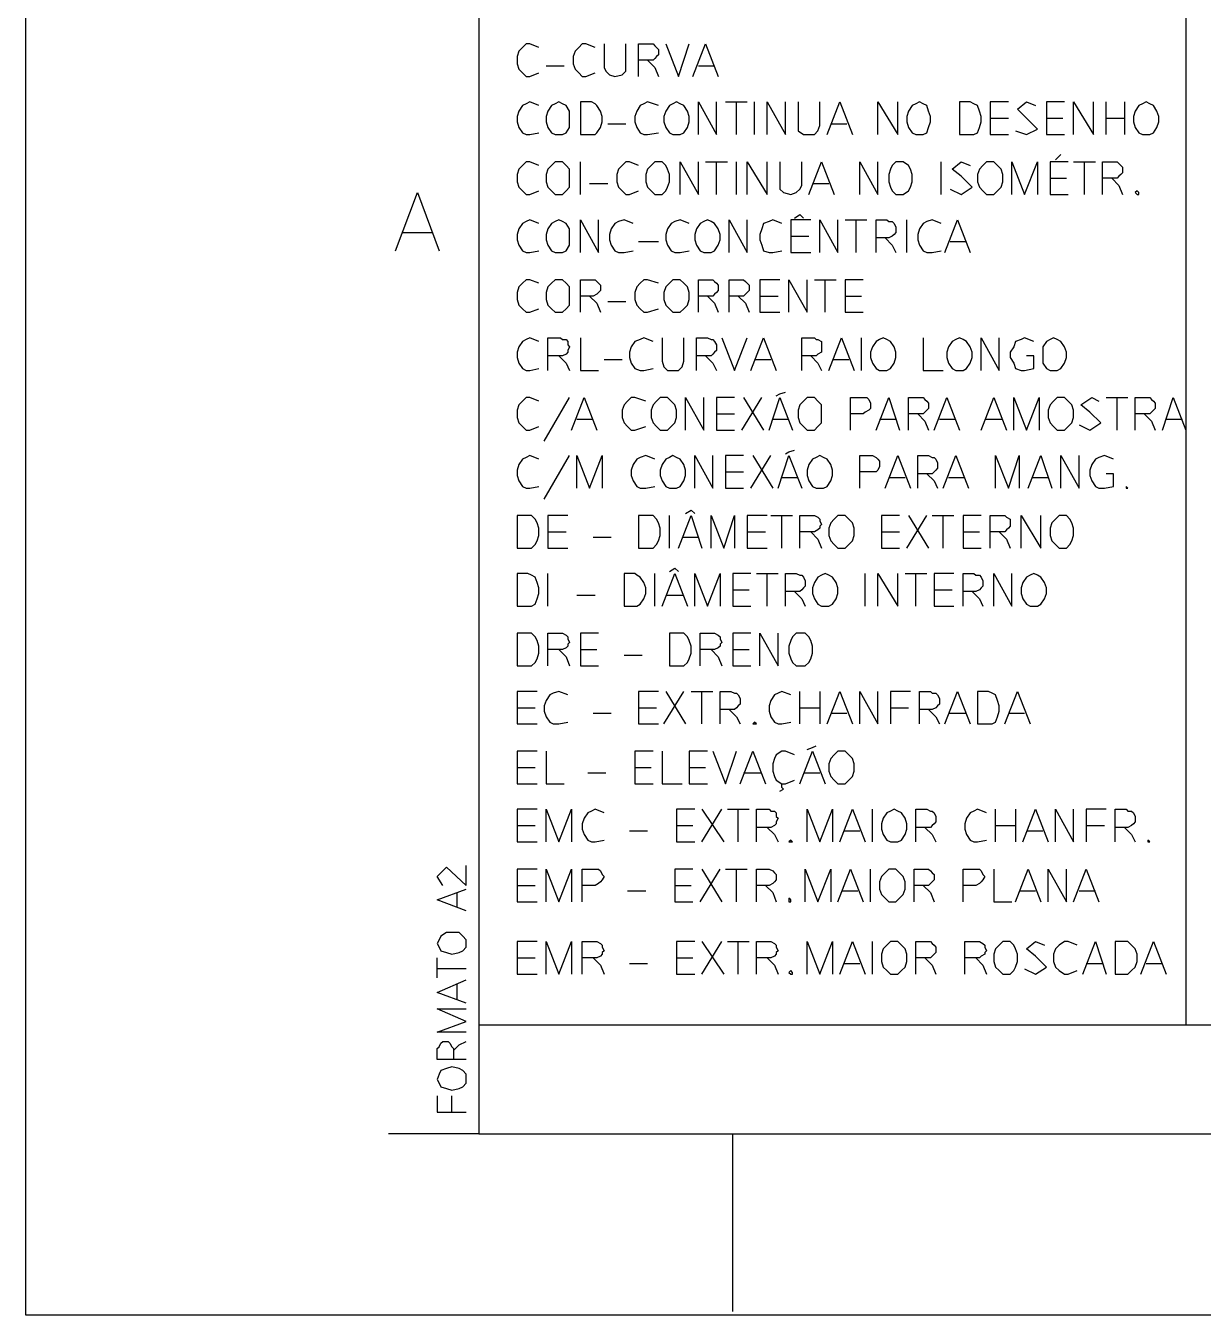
# Model space of a CAD drawing. Extents: x 0 to 597, y 0 to 422.
# Drawn here: x 0 to 65, y 0 to 71.1 of the extents above; entities that cross this region are included whole.
import ezdxf

# ---------------------------------------------------------------- set-up
doc = ezdxf.new("R2010")
doc.units = 0
doc.header["$MEASUREMENT"] = 0
doc.layers.add('GT_1', color=7, linetype='Continuous')

msp = doc.modelspace()

# ---------------------------------------------------------------- linework, layer by layer
at = {"linetype": 'Continuous'}
msp.add_lwpolyline([(0, 421.74), (597.11, 421.74), (597.11, 0), (0, 0)], close=True, dxfattribs=at)
at = {"layer": 'GT_1', "flags": 128}
for points in [[(25, 409.8), (25, 10)], [(25, 10), (583.8, 10), (583.8, 409.8)], [(64, 101), (64, 16)], [(28.3, 69.9), (27.8, 70.1), (27.6, 70.1), (27.4, 69.9), (27.2, 69.7), (27.1, 69.4), (27.1, 69), (27.2, 68.7), (27.4, 68.5), (27.6, 68.3), (27.8, 68.3), (28.3, 68.5)], [(31.4, 69.9), (30.9, 70.1), (30.7, 70.1), (30.5, 69.9), (30.3, 69.7), (30.2, 69.4), (30.2, 69), (30.3, 68.7), (30.5, 68.5), (30.7, 68.3), (30.9, 68.3), (31.4, 68.5)], [(31.9, 70.1), (31.9, 68.8), (32, 68.6), (32.2, 68.4), (32.5, 68.3), (32.9, 68.4), (33.1, 68.6), (33.1, 68.8), (33.1, 70.1)], [(33.8, 68.3), (33.8, 70.1), (34.4, 70.1), (34.5, 70.1), (34.6, 70.1), (34.7, 70), (34.8, 69.9), (34.9, 69.8), (34.9, 69.6), (34.9, 69.5), (34.8, 69.4), (34.7, 69.3), (34.6, 69.2), (34.4, 69.2), (33.8, 69.2)], [(35.3, 70.1), (36, 68.3), (36.6, 70.1)], [(36.8, 68.3), (37.5, 70.1), (38.2, 68.3)], [(34.3, 69.2), (34.7, 68.8), (34.9, 68.3)], [(28.7, 68.9), (29.7, 68.9)], [(37.1, 68.9), (38, 68.9)], [(28.3, 66.7), (27.8, 66.9), (27.6, 66.8), (27.4, 66.7), (27.2, 66.4), (27.1, 66.1), (27.1, 65.8), (27.2, 65.5), (27.4, 65.2), (27.6, 65.1), (27.8, 65.1), (28.3, 65.2)], [(29.5, 65.1), (29.6, 65.1), (29.8, 65.2), (30, 65.5), (30, 65.8), (30, 66.1), (30, 66.4), (29.8, 66.7), (29.6, 66.8), (29.4, 66.9), (29.2, 66.8), (29, 66.7), (28.8, 66.4), (28.7, 66.1), (28.7, 65.8), (28.8, 65.5), (29, 65.2), (29.2, 65.1), (29.4, 65.1), (29.5, 65.1)], [(31.3, 65.1), (31.4, 65.1), (31.5, 65.2), (31.7, 65.5), (31.8, 65.8), (31.8, 66.1), (31.7, 66.4), (31.5, 66.7), (31.4, 66.8), (31.2, 66.9), (30.6, 66.9), (30.6, 65.1), (31.2, 65.1), (31.3, 65.1)], [(34.9, 66.7), (34.3, 66.9), (34.1, 66.8), (33.9, 66.7), (33.7, 66.4), (33.6, 66.1), (33.6, 65.8), (33.7, 65.5), (33.9, 65.2), (34.1, 65.1), (34.3, 65.1), (34.9, 65.2)], [(36, 65.1), (36.1, 65.1), (36.3, 65.2), (36.5, 65.5), (36.6, 65.8), (36.6, 66.1), (36.5, 66.4), (36.3, 66.7), (36.1, 66.8), (35.9, 66.9), (35.7, 66.8), (35.5, 66.7), (35.3, 66.4), (35.2, 66.1), (35.2, 65.8), (35.3, 65.5), (35.5, 65.2), (35.7, 65.1), (35.9, 65.1), (36, 65.1)], [(37.1, 65.1), (37.1, 66.9), (38.1, 65.1), (38.1, 66.9)], [(38.6, 66.9), (39.8, 66.9)], [(39.2, 65.1), (39.2, 66.9)], [(40.2, 65.1), (40.2, 66.9)], [(40.9, 65.1), (40.9, 66.9), (41.9, 65.1), (41.9, 66.9)], [(42.6, 66.9), (42.6, 65.6), (42.6, 65.3), (42.9, 65.1), (43.2, 65.1), (43.5, 65.1), (43.7, 65.3), (43.8, 65.6), (43.8, 66.9)], [(44.2, 65.1), (44.9, 66.9), (45.6, 65.1)], [(47, 65.1), (47, 66.9), (48.1, 65.1), (48.1, 66.9)], [(49.4, 65.1), (49.5, 65.1), (49.7, 65.2), (49.8, 65.5), (49.9, 65.8), (49.9, 66.1), (49.8, 66.4), (49.7, 66.7), (49.5, 66.8), (49.3, 66.9), (49.1, 66.8), (48.9, 66.7), (48.7, 66.4), (48.6, 66.1), (48.6, 65.8), (48.7, 65.5), (48.9, 65.2), (49.1, 65.1), (49.3, 65.1), (49.4, 65.1)], [(52.2, 65.1), (52.3, 65.1), (52.5, 65.2), (52.6, 65.5), (52.7, 65.8), (52.7, 66.1), (52.6, 66.4), (52.5, 66.7), (52.3, 66.8), (52.1, 66.9), (51.5, 66.9), (51.5, 65.1), (52.1, 65.1), (52.2, 65.1)], [(54.2, 66.9), (53.2, 66.9), (53.2, 65.1), (54.2, 65.1)], [(54.6, 65.3), (55.2, 65.1), (55.8, 65.4), (55.2, 66), (54.7, 66.5), (55.2, 66.9), (55.7, 66.7)], [(57.3, 66.9), (56.3, 66.9), (56.3, 65.1), (57.3, 65.1)], [(57.8, 65.1), (57.8, 66.9), (58.9, 65.1), (58.9, 66.9)], [(59.6, 65.1), (59.6, 66.9)], [(60.6, 66.9), (60.6, 65.1)], [(61.9, 65.1), (62, 65.1), (62.2, 65.2), (62.4, 65.5), (62.5, 65.8), (62.5, 66.1), (62.4, 66.4), (62.2, 66.7), (62, 66.8), (61.8, 66.9), (61.6, 66.8), (61.4, 66.7), (61.2, 66.4), (61.1, 66.1), (61.1, 65.8), (61.2, 65.5), (61.4, 65.2), (61.6, 65.1), (61.8, 65.1), (61.9, 65.1)], [(32.1, 65.7), (33.1, 65.7)], [(44.4, 65.7), (45.3, 65.7)], [(53.2, 66), (54.2, 66)], [(56.3, 66), (57.2, 66)], [(59.6, 66), (60.6, 66)], [(56.8, 63.7), (57.1, 64)], [(28.3, 63.4), (27.8, 63.6), (27.6, 63.6), (27.4, 63.4), (27.2, 63.2), (27.1, 62.9), (27.1, 62.5), (27.2, 62.2), (27.4, 62), (27.6, 61.8), (27.8, 61.8), (28.3, 62)], [(29.5, 61.8), (29.6, 61.8), (29.8, 62), (30, 62.2), (30, 62.5), (30, 62.9), (30, 63.2), (29.8, 63.4), (29.6, 63.6), (29.4, 63.6), (29.2, 63.6), (29, 63.4), (28.8, 63.2), (28.7, 62.9), (28.7, 62.5), (28.8, 62.2), (29, 62), (29.2, 61.8), (29.4, 61.8), (29.5, 61.8)], [(30.6, 61.8), (30.6, 63.6)], [(33.8, 63.4), (33.3, 63.6), (33.1, 63.6), (32.9, 63.4), (32.7, 63.2), (32.6, 62.9), (32.6, 62.5), (32.7, 62.2), (32.9, 62), (33.1, 61.8), (33.3, 61.8), (33.8, 62)], [(35, 61.8), (35.1, 61.8), (35.3, 62), (35.4, 62.2), (35.5, 62.5), (35.5, 62.9), (35.4, 63.2), (35.3, 63.4), (35.1, 63.6), (34.9, 63.6), (34.7, 63.6), (34.5, 63.4), (34.3, 63.2), (34.2, 62.9), (34.2, 62.5), (34.3, 62.2), (34.5, 62), (34.7, 61.8), (34.9, 61.8), (35, 61.8)], [(36.1, 61.8), (36.1, 63.6), (37.1, 61.8), (37.1, 63.6)], [(37.5, 63.6), (38.7, 63.6)], [(38.1, 61.8), (38.1, 63.6)], [(39.2, 61.8), (39.2, 63.6)], [(39.8, 61.8), (39.8, 63.6), (40.9, 61.8), (40.9, 63.6)], [(41.6, 63.6), (41.6, 62.3), (41.6, 62.1), (41.8, 61.9), (42.2, 61.8), (42.5, 61.9), (42.7, 62.1), (42.8, 62.3), (42.8, 63.6)], [(43.2, 61.8), (43.9, 63.6), (44.6, 61.8)], [(46, 61.8), (46, 63.6), (47, 61.8), (47, 63.6)], [(48.3, 61.8), (48.4, 61.8), (48.7, 62), (48.8, 62.2), (48.9, 62.5), (48.9, 62.9), (48.8, 63.2), (48.7, 63.4), (48.4, 63.6), (48.2, 63.6), (48, 63.6), (47.8, 63.4), (47.7, 63.2), (47.6, 62.9), (47.6, 62.5), (47.7, 62.2), (47.8, 62), (48, 61.8), (48.2, 61.8), (48.3, 61.8)], [(50.5, 61.8), (50.5, 63.6)], [(51, 62.1), (51.6, 61.8), (52.2, 62.2), (51.6, 62.8), (51.1, 63.2), (51.6, 63.6), (52.1, 63.4)], [(53.3, 61.8), (53.4, 61.8), (53.6, 62), (53.8, 62.2), (53.9, 62.5), (53.9, 62.9), (53.8, 63.2), (53.6, 63.4), (53.4, 63.6), (53.2, 63.6), (53, 63.6), (52.8, 63.4), (52.6, 63.2), (52.5, 62.9), (52.5, 62.5), (52.6, 62.2), (52.8, 62), (53, 61.8), (53.2, 61.8), (53.3, 61.8)], [(54.4, 61.8), (54.4, 63.6), (55.1, 61.8), (55.8, 63.6), (55.8, 61.8)], [(57.5, 63.6), (56.5, 63.6), (56.5, 61.8), (57.5, 61.8)], [(57.8, 63.6), (59, 63.6)], [(58.4, 61.8), (58.4, 63.6)], [(59.4, 61.8), (59.4, 63.6), (60, 63.6), (60.2, 63.6), (60.3, 63.5), (60.4, 63.4), (60.5, 63.3), (60.5, 63.1), (60.5, 63), (60.4, 62.9), (60.3, 62.8), (60.2, 62.7), (60, 62.7), (59.4, 62.7)], [(56.5, 62.7), (57.4, 62.7)], [(59.9, 62.7), (60.3, 62.3), (60.5, 61.8)], [(20.4, 58.7), (21.6, 61.9), (22.8, 58.7)], [(31.1, 62.4), (32.1, 62.4)], [(43.4, 62.4), (44.3, 62.4)], [(61.4, 61.8), (61.4, 61.9), (61.3, 62), (61.2, 61.9), (61.3, 61.8), (61.4, 61.8)], [(42.4, 60.5), (42.7, 60.7), (42.9, 60.5)], [(28.3, 60.2), (27.8, 60.4), (27.6, 60.3), (27.4, 60.2), (27.2, 59.9), (27.1, 59.6), (27.1, 59.3), (27.2, 59), (27.4, 58.7), (27.6, 58.6), (27.8, 58.6), (28.3, 58.7)], [(29.5, 58.6), (29.6, 58.6), (29.8, 58.7), (30, 59), (30, 59.3), (30, 59.6), (30, 59.9), (29.8, 60.2), (29.6, 60.3), (29.4, 60.4), (29.2, 60.3), (29, 60.2), (28.8, 59.9), (28.7, 59.6), (28.7, 59.3), (28.8, 59), (29, 58.7), (29.2, 58.6), (29.4, 58.6), (29.5, 58.6)], [(30.6, 58.6), (30.6, 60.4), (31.6, 58.6), (31.6, 60.4)], [(33.5, 60.2), (33, 60.4), (32.7, 60.3), (32.5, 60.2), (32.3, 59.9), (32.2, 59.6), (32.2, 59.3), (32.3, 59), (32.5, 58.7), (32.7, 58.6), (33, 58.6), (33.5, 58.7)], [(36.6, 60.2), (36.1, 60.4), (35.8, 60.3), (35.6, 60.2), (35.4, 59.9), (35.3, 59.6), (35.3, 59.3), (35.4, 59), (35.6, 58.7), (35.8, 58.6), (36.1, 58.6), (36.6, 58.7)], [(37.7, 58.6), (37.8, 58.6), (38, 58.7), (38.2, 59), (38.3, 59.3), (38.3, 59.6), (38.2, 59.9), (38, 60.2), (37.8, 60.3), (37.6, 60.4), (37.4, 60.3), (37.2, 60.2), (37, 59.9), (36.9, 59.6), (36.9, 59.3), (37, 59), (37.2, 58.7), (37.4, 58.6), (37.6, 58.6), (37.7, 58.6)], [(38.8, 58.6), (38.8, 60.4), (39.8, 58.6), (39.8, 60.4)], [(41.7, 60.2), (41.2, 60.4), (41, 60.3), (40.7, 60.2), (40.6, 59.9), (40.5, 59.6), (40.5, 59.3), (40.6, 59), (40.7, 58.7), (41, 58.6), (41.2, 58.6), (41.7, 58.7)], [(43.3, 60.4), (42.2, 60.4), (42.2, 58.6), (43.3, 58.6)], [(43.8, 58.6), (43.8, 60.4), (44.8, 58.6), (44.8, 60.4)], [(45.2, 60.4), (46.4, 60.4)], [(45.8, 58.6), (45.8, 60.4)], [(46.9, 58.6), (46.9, 60.4), (47.5, 60.4), (47.6, 60.3), (47.8, 60.3), (47.9, 60.2), (48, 60), (48, 59.9), (48, 59.7), (47.9, 59.6), (47.8, 59.5), (47.6, 59.4), (47.5, 59.4), (46.9, 59.4)], [(48.6, 58.6), (48.6, 60.4)], [(50.5, 60.2), (50, 60.4), (49.7, 60.3), (49.5, 60.2), (49.3, 59.9), (49.2, 59.6), (49.2, 59.3), (49.3, 59), (49.5, 58.7), (49.7, 58.6), (50, 58.6), (50.5, 58.7)], [(50.7, 58.6), (51.4, 60.4), (52.1, 58.6)], [(20.8, 59.7), (22.4, 59.7)], [(33.8, 59.2), (34.9, 59.2)], [(42.2, 59.5), (43.2, 59.5)], [(47.4, 59.4), (47.8, 59), (48, 58.6)], [(51, 59.2), (51.9, 59.2)], [(28.3, 56.9), (27.8, 57.1), (27.6, 57.1), (27.4, 56.9), (27.2, 56.7), (27.1, 56.4), (27.1, 56), (27.2, 55.7), (27.4, 55.5), (27.6, 55.3), (27.8, 55.3), (28.3, 55.5)], [(29.5, 55.3), (29.6, 55.3), (29.8, 55.5), (30, 55.7), (30, 56), (30, 56.4), (30, 56.7), (29.8, 56.9), (29.6, 57.1), (29.4, 57.1), (29.2, 57.1), (29, 56.9), (28.8, 56.7), (28.7, 56.4), (28.7, 56), (28.8, 55.7), (29, 55.5), (29.2, 55.3), (29.4, 55.3), (29.5, 55.3)], [(30.6, 55.3), (30.6, 57.1), (31.2, 57.1), (31.4, 57.1), (31.5, 57), (31.6, 56.9), (31.7, 56.8), (31.7, 56.6), (31.7, 56.5), (31.6, 56.4), (31.5, 56.3), (31.3, 56.2), (31.2, 56.2), (30.6, 56.2)], [(34.9, 56.9), (34.3, 57.1), (34.1, 57.1), (33.9, 56.9), (33.7, 56.7), (33.6, 56.4), (33.6, 56), (33.7, 55.7), (33.9, 55.5), (34.1, 55.3), (34.3, 55.3), (34.9, 55.5)], [(36, 55.3), (36.1, 55.3), (36.3, 55.5), (36.5, 55.7), (36.6, 56), (36.6, 56.4), (36.5, 56.7), (36.3, 56.9), (36.1, 57.1), (35.9, 57.1), (35.7, 57.1), (35.5, 56.9), (35.3, 56.7), (35.2, 56.4), (35.2, 56), (35.3, 55.7), (35.5, 55.5), (35.7, 55.3), (35.9, 55.3), (36, 55.3)], [(37.1, 55.3), (37.1, 57.1), (37.7, 57.1), (37.9, 57.1), (38, 57), (38.1, 56.9), (38.2, 56.8), (38.2, 56.6), (38.2, 56.5), (38.1, 56.4), (38, 56.3), (37.9, 56.2), (37.7, 56.2), (37.1, 56.2)], [(38.8, 55.3), (38.8, 57.1), (39.4, 57.1), (39.6, 57.1), (39.7, 57), (39.8, 56.9), (39.9, 56.8), (39.9, 56.6), (39.9, 56.5), (39.8, 56.4), (39.7, 56.3), (39.6, 56.2), (39.4, 56.2), (38.8, 56.2)], [(41.6, 57.1), (40.5, 57.1), (40.5, 55.3), (41.6, 55.3)], [(42.1, 55.3), (42.1, 57.1), (43.1, 55.3), (43.1, 57.1)], [(43.5, 57.1), (44.7, 57.1)], [(44.1, 55.3), (44.1, 57.1)], [(46.2, 57.1), (45.2, 57.1), (45.2, 55.3), (46.2, 55.3)], [(31.1, 56.2), (31.5, 55.8), (31.7, 55.3)], [(37.6, 56.2), (38, 55.8), (38.2, 55.3)], [(39.3, 56.2), (39.7, 55.8), (39.9, 55.3)], [(40.5, 56.2), (41.5, 56.2)], [(45.2, 56.2), (46.1, 56.2)], [(32.1, 55.9), (33.1, 55.9)], [(28.3, 53.7), (27.8, 53.9), (27.6, 53.8), (27.4, 53.7), (27.2, 53.4), (27.1, 53.1), (27.1, 52.8), (27.2, 52.5), (27.4, 52.2), (27.6, 52.1), (27.8, 52.1), (28.3, 52.2)], [(28.8, 52.1), (28.8, 53.9), (29.5, 53.9), (29.6, 53.8), (29.8, 53.8), (29.9, 53.7), (29.9, 53.5), (30, 53.4), (29.9, 53.2), (29.9, 53.1), (29.8, 53), (29.6, 52.9), (29.5, 52.9), (28.8, 52.9)], [(30.6, 53.9), (30.6, 52.1), (31.6, 52.1)], [(34.6, 53.7), (34.1, 53.9), (33.9, 53.8), (33.6, 53.7), (33.4, 53.4), (33.3, 53.1), (33.3, 52.8), (33.4, 52.5), (33.6, 52.2), (33.9, 52.1), (34.1, 52.1), (34.6, 52.2)], [(35.1, 53.9), (35.1, 52.6), (35.2, 52.3), (35.4, 52.1), (35.7, 52.1), (36, 52.1), (36.2, 52.3), (36.3, 52.6), (36.3, 53.9)], [(37, 52.1), (37, 53.9), (37.6, 53.9), (37.8, 53.8), (37.9, 53.8), (38, 53.7), (38.1, 53.5), (38.1, 53.4), (38.1, 53.2), (38, 53.1), (37.9, 53), (37.8, 52.9), (37.6, 52.9), (37, 52.9)], [(38.4, 53.9), (39.1, 52.1), (39.8, 53.9)], [(40, 52.1), (40.7, 53.9), (41.4, 52.1)], [(42.8, 52.1), (42.8, 53.9), (43.5, 53.9), (43.6, 53.8), (43.7, 53.8), (43.9, 53.7), (43.9, 53.5), (43.9, 53.4), (43.9, 53.2), (43.9, 53.1), (43.7, 53), (43.6, 52.9), (43.5, 52.9), (42.8, 52.9)], [(44.3, 52.1), (45, 53.9), (45.7, 52.1)], [(46.1, 52.1), (46.1, 53.9)], [(47.4, 52.1), (47.5, 52.1), (47.7, 52.2), (47.9, 52.5), (48, 52.8), (48, 53.1), (47.9, 53.4), (47.7, 53.7), (47.5, 53.8), (47.3, 53.9), (47.1, 53.8), (46.9, 53.7), (46.7, 53.4), (46.6, 53.1), (46.6, 52.8), (46.7, 52.5), (46.9, 52.2), (47.1, 52.1), (47.3, 52.1), (47.4, 52.1)], [(49.5, 53.9), (49.5, 52.1), (50.6, 52.1)], [(51.6, 52.1), (51.7, 52.1), (51.9, 52.2), (52.1, 52.5), (52.2, 52.8), (52.2, 53.1), (52.1, 53.4), (51.9, 53.7), (51.7, 53.8), (51.5, 53.9), (51.3, 53.8), (51.1, 53.7), (50.9, 53.4), (50.8, 53.1), (50.8, 52.8), (50.9, 52.5), (51.1, 52.2), (51.3, 52.1), (51.5, 52.1), (51.6, 52.1)], [(52.7, 52.1), (52.7, 53.9), (53.7, 52.1), (53.7, 53.9)], [(55.6, 53.7), (55.1, 53.9), (54.9, 53.8), (54.6, 53.7), (54.5, 53.4), (54.3, 53.1), (54.3, 52.8), (54.5, 52.5), (54.6, 52.2), (54.9, 52.1), (55.1, 52.1), (55.6, 52.2), (55.6, 52.9), (55.2, 52.9)], [(56.8, 52.1), (56.9, 52.1), (57.1, 52.2), (57.3, 52.5), (57.4, 52.8), (57.4, 53.1), (57.3, 53.4), (57.1, 53.7), (56.9, 53.8), (56.7, 53.9), (56.5, 53.8), (56.3, 53.7), (56.1, 53.4), (56.1, 53.1), (56.1, 52.8), (56.1, 52.5), (56.3, 52.2), (56.5, 52.1), (56.7, 52.1), (56.8, 52.1)], [(29.4, 52.9), (29.8, 52.5), (30, 52.1)], [(31.9, 52.7), (32.9, 52.7)], [(37.5, 52.9), (37.9, 52.5), (38.1, 52.1)], [(40.2, 52.7), (41.1, 52.7)], [(43.3, 52.9), (43.7, 52.5), (43.9, 52.1)], [(44.5, 52.7), (45.4, 52.7)], [(28.3, 50.4), (27.8, 50.6), (27.6, 50.6), (27.4, 50.4), (27.2, 50.2), (27.1, 49.9), (27.1, 49.5), (27.2, 49.2), (27.4, 49), (27.6, 48.8), (27.8, 48.8), (28.3, 49)], [(28.6, 48.2), (30, 50.6)], [(30.1, 48.8), (30.8, 50.6), (31.5, 48.8)], [(34.2, 50.4), (33.6, 50.6), (33.4, 50.6), (33.2, 50.4), (33, 50.2), (32.9, 49.9), (32.9, 49.5), (33, 49.2), (33.2, 49), (33.4, 48.8), (33.6, 48.8), (34.2, 49)], [(35.3, 48.8), (35.4, 48.8), (35.6, 49), (35.8, 49.2), (35.9, 49.5), (35.9, 49.9), (35.8, 50.2), (35.6, 50.4), (35.4, 50.6), (35.2, 50.6), (35, 50.6), (34.8, 50.4), (34.6, 50.2), (34.5, 49.9), (34.5, 49.5), (34.6, 49.2), (34.8, 49), (35, 48.8), (35.2, 48.8), (35.3, 48.8)], [(36.4, 48.8), (36.4, 50.6), (37.4, 48.8), (37.4, 50.6)], [(39.1, 50.6), (38.1, 50.6), (38.1, 48.8), (39.1, 48.8)], [(39.5, 48.8), (40.6, 50.6)], [(39.6, 50.6), (40.7, 48.8)], [(41, 48.8), (41.6, 50.6), (42.3, 48.8)], [(41.4, 50.7), (41.6, 50.8), (41.9, 50.9)], [(43.4, 48.8), (43.5, 48.8), (43.7, 49), (43.9, 49.2), (43.9, 49.5), (43.9, 49.9), (43.9, 50.2), (43.7, 50.4), (43.5, 50.6), (43.3, 50.6), (43.1, 50.6), (42.9, 50.4), (42.7, 50.2), (42.6, 49.9), (42.6, 49.5), (42.7, 49.2), (42.9, 49), (43.1, 48.8), (43.3, 48.8), (43.4, 48.8)], [(45.5, 48.8), (45.5, 50.6), (46.2, 50.6), (46.4, 50.6), (46.5, 50.5), (46.6, 50.3), (46.6, 50.2), (46.6, 50), (46.5, 49.9), (46.3, 49.8), (46.2, 49.7), (45.5, 49.7)], [(46.9, 48.8), (47.6, 50.6), (48.2, 48.8)], [(48.7, 48.8), (48.7, 50.6), (49.3, 50.6), (49.5, 50.6), (49.6, 50.5), (49.7, 50.4), (49.8, 50.3), (49.8, 50.1), (49.8, 50), (49.7, 49.9), (49.6, 49.8), (49.5, 49.7), (49.3, 49.7), (48.7, 49.7)], [(50.1, 48.8), (50.8, 50.6), (51.5, 48.8)], [(52.7, 48.8), (53.4, 50.6), (54.1, 48.8)], [(54.5, 48.8), (54.5, 50.6), (55.2, 48.8), (55.9, 50.6), (55.9, 48.8)], [(57.2, 48.8), (57.3, 48.8), (57.5, 49), (57.7, 49.2), (57.8, 49.5), (57.8, 49.9), (57.7, 50.2), (57.5, 50.4), (57.3, 50.6), (57.1, 50.6), (56.9, 50.6), (56.7, 50.4), (56.5, 50.2), (56.4, 49.9), (56.4, 49.5), (56.5, 49.2), (56.7, 49), (56.9, 48.8), (57.1, 48.8), (57.2, 48.8)], [(58.1, 49.1), (58.7, 48.8), (59.3, 49.2), (58.7, 49.8), (58.2, 50.2), (58.8, 50.6), (59.2, 50.4)], [(59.6, 50.6), (60.8, 50.6)], [(60.2, 48.8), (60.2, 50.6)], [(61.2, 48.8), (61.2, 50.6), (61.8, 50.6), (62, 50.6), (62.1, 50.5), (62.2, 50.4), (62.3, 50.3), (62.3, 50.1), (62.3, 50), (62.2, 49.9), (62.1, 49.8), (62, 49.7), (61.8, 49.7), (61.2, 49.7)], [(62.7, 48.8), (63.3, 50.6), (64, 48.8)], [(30.4, 49.4), (31.3, 49.4)], [(38.1, 49.7), (39.1, 49.7)], [(41.2, 49.4), (42.1, 49.4)], [(47.1, 49.4), (48, 49.4)], [(49.2, 49.7), (49.6, 49.3), (49.8, 48.8)], [(50.4, 49.4), (51.3, 49.4)], [(52.9, 49.4), (53.9, 49.4)], [(61.7, 49.7), (62.1, 49.3), (62.3, 48.8)], [(62.9, 49.4), (63.8, 49.4)], [(41.9, 47.5), (42.1, 47.6), (42.4, 47.7)], [(28.3, 47.2), (27.8, 47.4), (27.6, 47.3), (27.4, 47.2), (27.2, 46.9), (27.1, 46.6), (27.1, 46.3), (27.2, 46), (27.4, 45.7), (27.6, 45.6), (27.8, 45.6), (28.3, 45.7)], [(28.6, 45), (30, 47.4)], [(30.4, 45.6), (30.4, 47.4), (31.1, 45.6), (31.8, 47.4), (31.8, 45.6)], [(34.7, 47.2), (34.2, 47.4), (33.9, 47.3), (33.7, 47.2), (33.5, 46.9), (33.4, 46.6), (33.4, 46.3), (33.5, 46), (33.7, 45.7), (33.9, 45.6), (34.2, 45.6), (34.7, 45.7)], [(35.8, 45.6), (35.9, 45.6), (36.1, 45.7), (36.3, 46), (36.4, 46.3), (36.4, 46.6), (36.3, 46.9), (36.1, 47.2), (35.9, 47.3), (35.7, 47.4), (35.5, 47.3), (35.3, 47.2), (35.1, 46.9), (35, 46.6), (35, 46.3), (35.1, 46), (35.3, 45.7), (35.5, 45.6), (35.7, 45.6), (35.8, 45.6)], [(36.9, 45.6), (36.9, 47.4), (37.9, 45.6), (37.9, 47.4)], [(39.6, 47.4), (38.6, 47.4), (38.6, 45.6), (39.6, 45.6)], [(40, 45.6), (41.1, 47.4)], [(40.1, 47.4), (41.2, 45.6)], [(41.5, 45.6), (42.1, 47.4), (42.8, 45.6)], [(43.9, 45.6), (44, 45.6), (44.2, 45.7), (44.4, 46), (44.5, 46.3), (44.5, 46.6), (44.4, 46.9), (44.2, 47.2), (44, 47.3), (43.8, 47.4), (43.6, 47.3), (43.4, 47.2), (43.2, 46.9), (43.1, 46.6), (43.1, 46.3), (43.2, 46), (43.4, 45.7), (43.6, 45.6), (43.8, 45.6), (43.9, 45.6)], [(46, 45.6), (46, 47.4), (46.7, 47.4), (46.9, 47.3), (47, 47.2), (47.1, 47.1), (47.1, 46.9), (47.1, 46.8), (47, 46.6), (46.9, 46.5), (46.7, 46.5), (46, 46.5)], [(47.4, 45.6), (48.1, 47.4), (48.8, 45.6)], [(49.2, 45.6), (49.2, 47.4), (49.8, 47.4), (50, 47.3), (50.1, 47.3), (50.2, 47.2), (50.3, 47), (50.3, 46.9), (50.3, 46.7), (50.2, 46.6), (50.1, 46.5), (50, 46.4), (49.8, 46.4), (49.2, 46.4)], [(50.6, 45.6), (51.3, 47.4), (52, 45.6)], [(53.5, 45.6), (53.5, 47.4), (54.2, 45.6), (54.8, 47.4), (54.8, 45.6)], [(55.3, 45.6), (56, 47.4), (56.6, 45.6)], [(57.1, 45.6), (57.1, 47.4), (58.1, 45.6), (58.1, 47.4)], [(60, 47.2), (59.5, 47.4), (59.2, 47.3), (59, 47.2), (58.8, 46.9), (58.7, 46.6), (58.7, 46.3), (58.8, 46), (59, 45.7), (59.2, 45.6), (59.5, 45.6), (60, 45.7), (60, 46.4), (59.6, 46.4)], [(38.6, 46.5), (39.6, 46.5)], [(49.7, 46.4), (50.1, 46), (50.3, 45.6)], [(41.7, 46.2), (42.6, 46.2)], [(47.6, 46.2), (48.5, 46.2)], [(50.9, 46.2), (51.8, 46.2)], [(55.5, 46.2), (56.4, 46.2)], [(60.8, 45.6), (60.7, 45.7), (60.7, 45.6), (60.8, 45.6)], [(27.8, 42.3), (27.9, 42.3), (28.1, 42.5), (28.2, 42.7), (28.3, 43), (28.3, 43.4), (28.2, 43.7), (28.1, 43.9), (27.9, 44.1), (27.7, 44.1), (27.1, 44.1), (27.1, 42.3), (27.7, 42.3), (27.8, 42.3)], [(29.9, 44.1), (28.8, 44.1), (28.8, 42.3), (29.9, 42.3)], [(34.5, 42.3), (34.6, 42.3), (34.8, 42.5), (34.9, 42.7), (35, 43), (35, 43.4), (34.9, 43.7), (34.8, 43.9), (34.6, 44.1), (34.4, 44.1), (33.8, 44.1), (33.8, 42.3), (34.4, 42.3), (34.5, 42.3)], [(35.5, 42.3), (35.5, 44.1)], [(36, 42.3), (36.7, 44.1), (37.3, 42.3)], [(36.4, 44.2), (36.7, 44.4), (36.9, 44.2)], [(37.8, 42.3), (37.8, 44.1), (38.5, 42.3), (39.1, 44.1), (39.1, 42.3)], [(40.9, 44.1), (39.8, 44.1), (39.8, 42.3), (40.9, 42.3)], [(41.1, 44.1), (42.3, 44.1)], [(41.7, 42.3), (41.7, 44.1)], [(42.7, 42.3), (42.7, 44.1), (43.4, 44.1), (43.5, 44.1), (43.7, 44), (43.8, 43.9), (43.8, 43.8), (43.9, 43.6), (43.8, 43.5), (43.8, 43.4), (43.7, 43.3), (43.5, 43.2), (43.4, 43.2), (42.7, 43.2)], [(45.1, 42.3), (45.2, 42.3), (45.4, 42.5), (45.6, 42.7), (45.7, 43), (45.7, 43.4), (45.6, 43.7), (45.4, 43.9), (45.2, 44.1), (45, 44.1), (44.8, 44.1), (44.6, 43.9), (44.4, 43.7), (44.3, 43.4), (44.3, 43), (44.4, 42.7), (44.6, 42.5), (44.8, 42.3), (45, 42.3), (45.1, 42.3)], [(48.2, 44.1), (47.2, 44.1), (47.2, 42.3), (48.2, 42.3)], [(48.6, 42.3), (49.7, 44.1)], [(48.7, 44.1), (49.8, 42.3)], [(50, 44.1), (51.2, 44.1)], [(50.6, 42.3), (50.6, 44.1)], [(52.7, 44.1), (51.7, 44.1), (51.7, 42.3), (52.7, 42.3)], [(53.2, 42.3), (53.2, 44.1), (53.9, 44.1), (54, 44.1), (54.1, 44), (54.3, 43.9), (54.3, 43.8), (54.3, 43.6), (54.3, 43.5), (54.2, 43.4), (54.1, 43.3), (54, 43.2), (53.9, 43.2), (53.2, 43.2)], [(54.9, 42.3), (54.9, 44.1), (56, 42.3), (56, 44.1)], [(57.3, 42.3), (57.4, 42.3), (57.6, 42.5), (57.7, 42.7), (57.8, 43), (57.8, 43.4), (57.7, 43.7), (57.6, 43.9), (57.4, 44.1), (57.2, 44.1), (57, 44.1), (56.8, 43.9), (56.6, 43.7), (56.5, 43.4), (56.5, 43), (56.6, 42.7), (56.8, 42.5), (57, 42.3), (57.2, 42.3), (57.3, 42.3)], [(28.8, 43.2), (29.8, 43.2)], [(31.3, 42.9), (32.3, 42.9)], [(36.2, 42.9), (37.1, 42.9)], [(39.8, 43.2), (40.8, 43.2)], [(43.3, 43.2), (43.7, 42.8), (43.9, 42.3)], [(47.2, 43.2), (48.2, 43.2)], [(51.7, 43.2), (52.6, 43.2)], [(53.7, 43.2), (54.1, 42.8), (54.3, 42.3)], [(27.8, 39.1), (27.9, 39.1), (28.1, 39.2), (28.2, 39.5), (28.3, 39.8), (28.3, 40.1), (28.2, 40.4), (28.1, 40.7), (27.9, 40.8), (27.7, 40.9), (27.1, 40.9), (27.1, 39.1), (27.7, 39.1), (27.8, 39.1)], [(28.8, 39.1), (28.8, 40.9)], [(33.7, 39.1), (33.9, 39.2), (34.1, 39.5), (34.2, 39.8), (34.2, 40.1), (34.1, 40.4), (33.9, 40.7), (33.7, 40.8), (33.6, 40.9), (33, 40.9), (33, 39.1), (33.6, 39.1), (33.7, 39.1)], [(34.7, 39.1), (34.7, 40.9)], [(35.1, 39.1), (35.8, 40.9), (36.5, 39.1)], [(35.5, 41), (35.8, 41.2), (36, 41)], [(36.9, 39.1), (36.9, 40.9), (37.6, 39.1), (38.3, 40.9), (38.3, 39.1)], [(40, 40.9), (39, 40.9), (39, 39.1), (40, 39.1)], [(40.3, 40.9), (41.5, 40.9)], [(40.9, 39.1), (40.9, 40.9)], [(41.9, 39.1), (41.9, 40.9), (42.5, 40.9), (42.7, 40.8), (42.8, 40.8), (42.9, 40.7), (43, 40.5), (43, 40.4), (43, 40.2), (42.9, 40.1), (42.8, 40), (42.7, 39.9), (42.5, 39.9), (41.9, 39.9)], [(44.2, 39.1), (44.3, 39.1), (44.5, 39.2), (44.7, 39.5), (44.8, 39.8), (44.8, 40.1), (44.7, 40.4), (44.5, 40.7), (44.3, 40.8), (44.1, 40.9), (43.9, 40.8), (43.7, 40.7), (43.5, 40.4), (43.4, 40.1), (43.4, 39.8), (43.5, 39.5), (43.7, 39.2), (43.9, 39.1), (44.1, 39.1), (44.2, 39.1)], [(46.3, 39.1), (46.3, 40.9)], [(47, 39.1), (47, 40.9), (48.1, 39.1), (48.1, 40.9)], [(48.5, 40.9), (49.7, 40.9)], [(49.1, 39.1), (49.1, 40.9)], [(51.2, 40.9), (50.1, 40.9), (50.1, 39.1), (51.2, 39.1)], [(51.7, 39.1), (51.7, 40.9), (52.3, 40.9), (52.4, 40.8), (52.6, 40.8), (52.7, 40.7), (52.8, 40.5), (52.8, 40.4), (52.8, 40.2), (52.7, 40.1), (52.6, 40), (52.4, 39.9), (52.3, 39.9), (51.7, 39.9)], [(53.4, 39.1), (53.4, 40.9), (54.4, 39.1), (54.4, 40.9)], [(55.7, 39.1), (55.8, 39.1), (56, 39.2), (56.2, 39.5), (56.3, 39.8), (56.3, 40.1), (56.2, 40.4), (56, 40.7), (55.8, 40.8), (55.6, 40.9), (55.4, 40.8), (55.2, 40.7), (55, 40.4), (54.9, 40.1), (54.9, 39.8), (55, 39.5), (55.2, 39.2), (55.4, 39.1), (55.6, 39.1), (55.7, 39.1)], [(39, 40), (39.9, 40)], [(42.4, 39.9), (42.8, 39.5), (43, 39.1)], [(50.1, 40), (51.1, 40)], [(52.2, 39.9), (52.6, 39.5), (52.8, 39.1)], [(30.4, 39.7), (31.4, 39.7)], [(35.3, 39.7), (36.3, 39.7)], [(27.8, 35.8), (27.9, 35.8), (28.1, 36), (28.2, 36.2), (28.3, 36.5), (28.3, 36.9), (28.2, 37.2), (28.1, 37.4), (27.9, 37.6), (27.7, 37.6), (27.1, 37.6), (27.1, 35.8), (27.7, 35.8), (27.8, 35.8)], [(28.8, 35.8), (28.8, 37.6), (29.5, 37.6), (29.6, 37.6), (29.8, 37.5), (29.9, 37.4), (29.9, 37.3), (30, 37.1), (29.9, 37), (29.9, 36.9), (29.8, 36.8), (29.6, 36.7), (29.5, 36.7), (28.8, 36.7)], [(31.6, 37.6), (30.6, 37.6), (30.6, 35.8), (31.6, 35.8)], [(36.2, 35.8), (36.3, 35.8), (36.5, 36), (36.6, 36.2), (36.7, 36.5), (36.7, 36.9), (36.6, 37.2), (36.5, 37.4), (36.3, 37.6), (36.1, 37.6), (35.5, 37.6), (35.5, 35.8), (36.1, 35.8), (36.2, 35.8)], [(37.2, 35.8), (37.2, 37.6), (37.9, 37.6), (38, 37.6), (38.2, 37.5), (38.3, 37.4), (38.3, 37.3), (38.4, 37.1), (38.3, 37), (38.3, 36.9), (38.2, 36.8), (38, 36.7), (37.9, 36.7), (37.2, 36.7)], [(40, 37.6), (39, 37.6), (39, 35.8), (40, 35.8)], [(40.5, 35.8), (40.5, 37.6), (41.5, 35.8), (41.5, 37.6)], [(42.9, 35.8), (43, 35.8), (43.2, 36), (43.3, 36.2), (43.4, 36.5), (43.4, 36.9), (43.3, 37.2), (43.2, 37.4), (43, 37.6), (42.7, 37.6), (42.5, 37.6), (42.3, 37.4), (42.2, 37.2), (42.1, 36.9), (42.1, 36.5), (42.2, 36.2), (42.3, 36), (42.5, 35.8), (42.7, 35.8), (42.9, 35.8)], [(29.4, 36.7), (29.8, 36.3), (30, 35.8)], [(30.6, 36.7), (31.5, 36.7)], [(33, 36.4), (34, 36.4)], [(37.8, 36.7), (38.2, 36.3), (38.4, 35.8)], [(39, 36.7), (39.9, 36.7)], [(28.2, 34.4), (27.1, 34.4), (27.1, 32.6), (28.2, 32.6)], [(29.9, 34.2), (29.4, 34.4), (29.1, 34.3), (28.9, 34.2), (28.7, 33.9), (28.6, 33.6), (28.6, 33.3), (28.7, 33), (28.9, 32.7), (29.1, 32.6), (29.4, 32.6), (29.9, 32.7)], [(34.9, 34.4), (33.8, 34.4), (33.8, 32.6), (34.9, 32.6)], [(35.2, 32.6), (36.3, 34.4)], [(35.3, 34.4), (36.4, 32.6)], [(36.7, 34.4), (37.9, 34.4)], [(37.3, 32.6), (37.3, 34.4)], [(38.3, 32.6), (38.3, 34.4), (38.9, 34.4), (39.1, 34.3), (39.2, 34.3), (39.3, 34.2), (39.4, 34), (39.4, 33.9), (39.4, 33.7), (39.3, 33.6), (39.2, 33.5), (39.1, 33.4), (38.9, 33.4), (38.3, 33.4)], [(42.2, 34.2), (41.7, 34.4), (41.5, 34.3), (41.3, 34.2), (41.1, 33.9), (41, 33.6), (41, 33.3), (41.1, 33), (41.3, 32.7), (41.5, 32.6), (41.7, 32.6), (42.2, 32.7)], [(42.7, 32.6), (42.7, 34.4)], [(43.8, 34.4), (43.8, 32.6)], [(44.2, 32.6), (44.9, 34.4), (45.6, 32.6)], [(46, 32.6), (46, 34.4), (47, 32.6), (47, 34.4)], [(48.8, 34.4), (47.7, 34.4), (47.7, 32.6)], [(49.3, 32.6), (49.3, 34.4), (49.9, 34.4), (50, 34.3), (50.2, 34.3), (50.3, 34.2), (50.4, 34), (50.4, 33.9), (50.4, 33.7), (50.3, 33.6), (50.2, 33.5), (50, 33.4), (49.9, 33.4), (49.3, 33.4)], [(50.7, 32.6), (51.4, 34.4), (52.1, 32.6)], [(53.2, 32.6), (53.3, 32.6), (53.5, 32.7), (53.6, 33), (53.7, 33.3), (53.7, 33.6), (53.6, 33.9), (53.5, 34.2), (53.3, 34.3), (53.1, 34.4), (52.5, 34.4), (52.5, 32.6), (53.1, 32.6), (53.2, 32.6)], [(54, 32.6), (54.7, 34.4), (55.4, 32.6)], [(27.1, 33.5), (28.1, 33.5)], [(33.8, 33.5), (34.8, 33.5)], [(42.7, 33.5), (43.8, 33.5)], [(47.7, 33.5), (48.7, 33.5)], [(31.3, 33.2), (32.3, 33.2)], [(38.8, 33.4), (39.2, 33), (39.4, 32.6)], [(44.4, 33.2), (45.3, 33.2)], [(49.8, 33.4), (50.2, 33), (50.4, 32.6)], [(50.9, 33.2), (51.9, 33.2)], [(54.2, 33.2), (55.1, 33.2)], [(40.3, 32.6), (40.2, 32.7), (40.1, 32.6), (40.2, 32.6), (40.3, 32.6)], [(43.1, 31.2), (43.4, 31.3), (43.6, 31.4)], [(28.2, 31.1), (27.1, 31.1), (27.1, 29.3), (28.2, 29.3)], [(28.7, 31.1), (28.7, 29.3), (29.7, 29.3)], [(34.6, 31.1), (33.6, 31.1), (33.6, 29.3), (34.6, 29.3)], [(35.1, 31.1), (35.1, 29.3), (36.2, 29.3)], [(37.6, 31.1), (36.6, 31.1), (36.6, 29.3), (37.6, 29.3)], [(37.9, 31.1), (38.6, 29.3), (39.2, 31.1)], [(39.4, 29.3), (40.1, 31.1), (40.8, 29.3)], [(42.4, 30.9), (41.9, 31.1), (41.7, 31.1), (41.4, 30.9), (41.3, 30.7), (41.2, 30.4), (41.2, 30), (41.3, 29.7), (41.4, 29.5), (41.7, 29.3), (41.9, 29.3), (42.4, 29.5)], [(42.7, 29.3), (43.4, 31.1), (44.1, 29.3)], [(45.1, 29.3), (45.2, 29.3), (45.4, 29.5), (45.6, 29.7), (45.7, 30), (45.7, 30.4), (45.6, 30.7), (45.4, 30.9), (45.2, 31.1), (45, 31.1), (44.8, 31.1), (44.6, 30.9), (44.4, 30.7), (44.3, 30.4), (44.3, 30), (44.4, 29.7), (44.6, 29.5), (44.8, 29.3), (45, 29.3), (45.1, 29.3)], [(27.1, 30.2), (28.1, 30.2)], [(31, 29.9), (32, 29.9)], [(33.6, 30.2), (34.5, 30.2)], [(36.6, 30.2), (37.5, 30.2)], [(39.6, 29.9), (40.6, 29.9)], [(42.9, 29.9), (43.8, 29.9)], [(41.6, 28.9), (41.8, 29), (41.7, 29.1), (41.7, 29.3)], [(28.2, 27.9), (27.1, 27.9), (27.1, 26.1), (28.2, 26.1)], [(28.7, 26.1), (28.7, 27.9), (29.4, 26.1), (30.1, 27.9), (30.1, 26.1)], [(31.9, 27.7), (31.4, 27.9), (31.2, 27.8), (31, 27.7), (30.8, 27.4), (30.7, 27.1), (30.7, 26.8), (30.8, 26.5), (31, 26.2), (31.2, 26.1), (31.4, 26.1), (31.9, 26.2)], [(36.9, 27.9), (35.9, 27.9), (35.9, 26.1), (36.9, 26.1)], [(37.3, 26.1), (38.4, 27.9)], [(37.3, 27.9), (38.5, 26.1)], [(38.7, 27.9), (39.9, 27.9)], [(39.3, 26.1), (39.3, 27.9)], [(40.3, 26.1), (40.3, 27.9), (41, 27.9), (41.1, 27.8), (41.3, 27.8), (41.4, 27.7), (41.4, 27.5), (41.5, 27.4), (41.4, 27.2), (41.4, 27.1), (41.3, 27), (41.1, 26.9), (41, 26.9), (40.3, 26.9)], [(43.1, 26.1), (43.1, 27.9), (43.8, 26.1), (44.5, 27.9), (44.5, 26.1)], [(44.9, 26.1), (45.6, 27.9), (46.3, 26.1)], [(46.7, 26.1), (46.7, 27.9)], [(48, 26.1), (48.1, 26.1), (48.3, 26.2), (48.5, 26.5), (48.6, 26.8), (48.6, 27.1), (48.5, 27.4), (48.3, 27.7), (48.1, 27.8), (47.9, 27.9), (47.7, 27.8), (47.5, 27.7), (47.3, 27.4), (47.2, 27.1), (47.2, 26.8), (47.3, 26.5), (47.5, 26.2), (47.7, 26.1), (47.9, 26.1), (48, 26.1)], [(49.1, 26.1), (49.1, 27.9), (49.7, 27.9), (49.9, 27.8), (50, 27.8), (50.1, 27.7), (50.2, 27.5), (50.2, 27.4), (50.2, 27.2), (50.1, 27.1), (50, 27), (49.9, 26.9), (49.7, 26.9), (49.1, 26.9)], [(53, 27.7), (52.5, 27.9), (52.3, 27.8), (52.1, 27.7), (51.9, 27.4), (51.8, 27.1), (51.8, 26.8), (51.9, 26.5), (52.1, 26.2), (52.3, 26.1), (52.5, 26.1), (53, 26.2)], [(53.5, 26.1), (53.5, 27.9)], [(54.6, 27.9), (54.6, 26.1)], [(55, 26.1), (55.7, 27.9), (56.4, 26.1)], [(56.8, 26.1), (56.8, 27.9), (57.8, 26.1), (57.8, 27.9)], [(59.6, 27.9), (58.5, 27.9), (58.5, 26.1)], [(60.1, 26.1), (60.1, 27.9), (60.7, 27.9), (60.8, 27.8), (61, 27.8), (61.1, 27.7), (61.2, 27.5), (61.2, 27.4), (61.2, 27.2), (61.1, 27.1), (61, 27), (60.8, 26.9), (60.7, 26.9), (60.1, 26.9)], [(27.1, 27), (28.1, 27)], [(33.3, 26.7), (34.3, 26.7)], [(35.9, 27), (36.8, 27)], [(40.9, 26.9), (41.3, 26.5), (41.5, 26.1)], [(45.1, 26.7), (46, 26.7)], [(49.6, 26.9), (50, 26.5), (50.2, 26.1)], [(53.5, 27), (54.6, 27)], [(55.2, 26.7), (56.1, 26.7)], [(58.5, 27), (59.5, 27)], [(60.6, 26.9), (61, 26.5), (61.2, 26.1)], [(42.3, 26.1), (42.2, 26.2), (42.1, 26.1), (42.2, 26.1), (42.3, 26.1)], [(62, 26.1), (61.9, 26.2), (61.9, 26.1), (62, 26.1)], [(23, 23.7), (22.7, 24.2), (23.2, 24.7), (24.3, 23.7), (24.3, 24.8)], [(28.2, 24.6), (27.1, 24.6), (27.1, 22.8), (28.2, 22.8)], [(28.7, 22.8), (28.7, 24.6), (29.4, 22.8), (30.1, 24.6), (30.1, 22.8)], [(30.7, 22.8), (30.7, 24.6), (31.4, 24.6), (31.6, 24.6), (31.7, 24.5), (31.8, 24.3), (31.9, 24.2), (31.8, 24), (31.7, 23.9), (31.6, 23.8), (31.4, 23.7), (30.7, 23.7)], [(36.8, 24.6), (35.8, 24.6), (35.8, 22.8), (36.8, 22.8)], [(37.2, 22.8), (38.3, 24.6)], [(37.3, 24.6), (38.4, 22.8)], [(38.6, 24.6), (39.8, 24.6)], [(39.2, 22.8), (39.2, 24.6)], [(40.3, 22.8), (40.3, 24.6), (40.9, 24.6), (41, 24.6), (41.2, 24.5), (41.3, 24.4), (41.4, 24.3), (41.4, 24.1), (41.4, 24), (41.3, 23.9), (41.2, 23.8), (41, 23.7), (40.9, 23.7), (40.3, 23.7)], [(43, 22.8), (43, 24.6), (43.7, 22.8), (44.4, 24.6), (44.4, 22.8)], [(44.8, 22.8), (45.5, 24.6), (46.2, 22.8)], [(46.6, 22.8), (46.6, 24.6)], [(47.9, 22.8), (48, 22.8), (48.2, 23), (48.4, 23.2), (48.5, 23.5), (48.5, 23.9), (48.4, 24.2), (48.2, 24.4), (48, 24.6), (47.8, 24.6), (47.6, 24.6), (47.4, 24.4), (47.2, 24.2), (47.1, 23.9), (47.1, 23.5), (47.2, 23.2), (47.4, 23), (47.6, 22.8), (47.8, 22.8), (47.9, 22.8)], [(49, 22.8), (49, 24.6), (49.6, 24.6), (49.8, 24.6), (49.9, 24.5), (50, 24.4), (50.1, 24.3), (50.1, 24.1), (50.1, 24), (50, 23.9), (49.9, 23.8), (49.8, 23.7), (49.6, 23.7), (49, 23.7)], [(51.7, 22.8), (51.7, 24.6), (52.4, 24.6), (52.6, 24.6), (52.7, 24.5), (52.8, 24.3), (52.9, 24.2), (52.8, 24), (52.7, 23.9), (52.6, 23.8), (52.4, 23.7), (51.7, 23.7)], [(53.4, 24.6), (53.4, 22.8), (54.4, 22.8)], [(54.6, 22.8), (55.3, 24.6), (56, 22.8)], [(56.4, 22.8), (56.4, 24.6), (57.4, 22.8), (57.4, 24.6)], [(57.8, 22.8), (58.5, 24.6), (59.2, 22.8)], [(24.3, 22.3), (22.7, 22.9), (24.3, 23.5)], [(27.1, 23.7), (28.1, 23.7)], [(35.8, 23.7), (36.7, 23.7)], [(40.8, 23.7), (41.2, 23.3), (41.4, 22.8)], [(49.5, 23.7), (49.9, 23.3), (50.1, 22.8)], [(23.8, 22.5), (23.8, 23.3)], [(33.2, 23.4), (34.2, 23.4)], [(42.2, 22.8), (42.2, 22.9), (42.1, 23), (42.1, 22.9), (42.1, 22.8), (42.2, 22.8)], [(45, 23.4), (45.9, 23.4)], [(54.8, 23.4), (55.7, 23.4)], [(58.1, 23.4), (59, 23.4)], [(24.3, 20.6), (24.3, 20.7), (24.1, 20.9), (23.9, 21.1), (23.5, 21.1), (23.2, 21.1), (22.9, 20.9), (22.8, 20.7), (22.7, 20.5), (22.8, 20.3), (22.9, 20.1), (23.2, 20), (23.5, 19.9), (23.9, 20), (24.1, 20.1), (24.3, 20.3), (24.3, 20.5), (24.3, 20.6)], [(28.2, 20.6), (27.1, 20.6), (27.1, 18.8), (28.2, 18.8)], [(28.7, 18.8), (28.7, 20.6), (29.4, 18.8), (30.1, 20.6), (30.1, 18.8)], [(30.7, 18.8), (30.7, 20.6), (31.4, 20.6), (31.5, 20.6), (31.7, 20.5), (31.8, 20.4), (31.8, 20.3), (31.9, 20.1), (31.8, 20), (31.8, 19.9), (31.7, 19.8), (31.5, 19.7), (31.4, 19.7), (30.7, 19.7)], [(36.9, 20.6), (35.9, 20.6), (35.9, 18.8), (36.9, 18.8)], [(37.3, 18.8), (38.4, 20.6)], [(37.3, 20.6), (38.5, 18.8)], [(38.7, 20.6), (39.9, 20.6)], [(39.3, 18.8), (39.3, 20.6)], [(40.3, 18.8), (40.3, 20.6), (41, 20.6), (41.1, 20.6), (41.3, 20.5), (41.4, 20.4), (41.4, 20.3), (41.5, 20.1), (41.4, 20), (41.4, 19.9), (41.3, 19.8), (41.1, 19.7), (41, 19.7), (40.3, 19.7)], [(43.1, 18.8), (43.1, 20.6), (43.8, 18.8), (44.5, 20.6), (44.5, 18.8)], [(44.9, 18.8), (45.6, 20.6), (46.3, 18.8)], [(46.7, 18.8), (46.7, 20.6)], [(48, 18.8), (48.1, 18.8), (48.3, 19), (48.5, 19.2), (48.6, 19.5), (48.6, 19.9), (48.5, 20.2), (48.3, 20.4), (48.1, 20.6), (47.9, 20.6), (47.7, 20.6), (47.5, 20.4), (47.3, 20.2), (47.2, 19.9), (47.2, 19.5), (47.3, 19.2), (47.5, 19), (47.7, 18.8), (47.9, 18.8), (48, 18.8)], [(49.1, 18.8), (49.1, 20.6), (49.7, 20.6), (49.9, 20.6), (50, 20.5), (50.1, 20.4), (50.2, 20.3), (50.2, 20.1), (50.2, 20), (50.1, 19.9), (50, 19.8), (49.9, 19.7), (49.7, 19.7), (49.1, 19.7)], [(51.8, 18.8), (51.8, 20.6), (52.5, 20.6), (52.6, 20.6), (52.8, 20.5), (52.9, 20.4), (52.9, 20.3), (53, 20.1), (52.9, 20), (52.9, 19.9), (52.7, 19.8), (52.6, 19.7), (52.5, 19.7), (51.8, 19.7)], [(54.2, 18.8), (54.3, 18.8), (54.5, 19), (54.6, 19.2), (54.7, 19.5), (54.7, 19.9), (54.6, 20.2), (54.5, 20.4), (54.3, 20.6), (54.1, 20.6), (53.9, 20.6), (53.7, 20.4), (53.5, 20.2), (53.4, 19.9), (53.4, 19.5), (53.5, 19.2), (53.7, 19), (53.9, 18.8), (54.1, 18.8), (54.2, 18.8)], [(55.1, 19.1), (55.7, 18.8), (56.3, 19.2), (55.7, 19.8), (55.2, 20.2), (55.7, 20.6), (56.2, 20.4)], [(58, 20.4), (57.5, 20.6), (57.3, 20.6), (57, 20.4), (56.8, 20.2), (56.7, 19.9), (56.7, 19.5), (56.8, 19.2), (57, 19), (57.3, 18.8), (57.5, 18.8), (58, 19)], [(58.3, 18.8), (59, 20.6), (59.6, 18.8)], [(60.8, 18.8), (61, 19), (61.2, 19.2), (61.3, 19.5), (61.3, 19.9), (61.2, 20.2), (61, 20.4), (60.8, 20.6), (60.7, 20.6), (60.1, 20.6), (60.1, 18.8), (60.7, 18.8), (60.8, 18.8)], [(61.5, 18.8), (62.2, 20.6), (62.9, 18.8)], [(22.7, 18.6), (22.7, 19.7)], [(27.1, 19.7), (28.1, 19.7)], [(31.3, 19.7), (31.7, 19.3), (31.9, 18.8)], [(33.3, 19.4), (34.3, 19.4)], [(35.9, 19.7), (36.8, 19.7)], [(40.9, 19.7), (41.3, 19.3), (41.5, 18.8)], [(45.1, 19.4), (46, 19.4)], [(49.6, 19.7), (50, 19.3), (50.2, 18.8)], [(52.4, 19.7), (52.8, 19.3), (53, 18.8)], [(58.5, 19.4), (59.4, 19.4)], [(61.8, 19.4), (62.7, 19.4)], [(24.3, 19.1), (22.7, 19.1)], [(24.3, 17.2), (22.7, 17.8), (24.3, 18.5)], [(42.3, 18.8), (42.3, 18.9), (42.2, 19), (42.1, 18.9), (42.2, 18.8), (42.3, 18.8)], [(23.8, 17.4), (23.8, 18.3)], [(24.3, 15.6), (22.7, 15.6), (24.3, 16.2), (22.7, 16.9), (24.3, 16.9)], [(142, 16), (25, 16)], [(24.3, 14.1), (22.7, 14.1), (22.7, 14.7), (22.8, 14.8), (22.9, 15), (23, 15.1), (23.1, 15.1), (23.3, 15.1), (23.4, 15), (23.5, 14.8), (23.6, 14.7), (23.6, 14.1)], [(23.6, 14.6), (23.9, 14.9), (24.3, 15.1)], [(24.3, 13.1), (24.3, 13.3), (24.1, 13.5), (23.9, 13.6), (23.5, 13.7), (23.2, 13.6), (22.9, 13.5), (22.8, 13.3), (22.7, 13), (22.8, 12.8), (22.9, 12.6), (23.2, 12.5), (23.5, 12.4), (23.9, 12.5), (24.1, 12.6), (24.3, 12.8), (24.3, 13), (24.3, 13.1)], [(22.7, 12.1), (22.7, 11.2), (24.3, 11.2)], [(23.5, 11.2), (23.5, 12.1)], [(25, 10), (20, 10)], [(39, 0.2), (39, 10)], [(4.26, 0), (0, 0), (0, 4.26)]]:
    msp.add_lwpolyline(points, dxfattribs=at)

doc.saveas('drawing.dxf')
